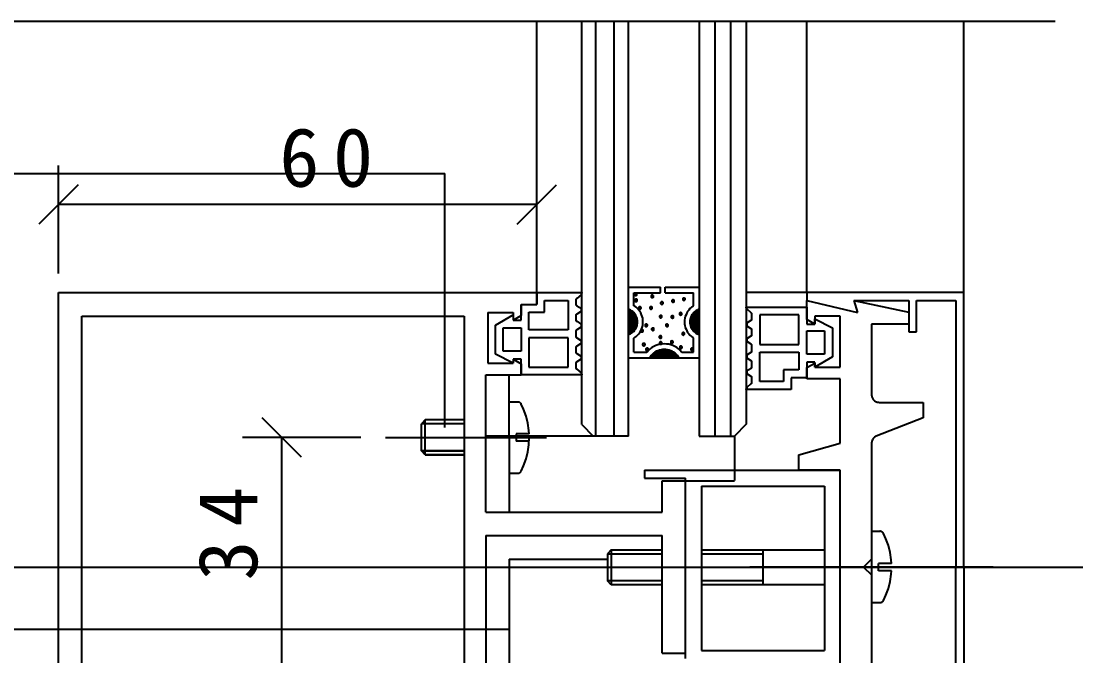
# Model space of a CAD drawing. Header units: metres. Extents: x 0 to 420, y 0 to 297.
# Drawn here: x 221.1 to 275.1, y 103.6 to 135.9 of the extents above; entities that cross this region are included whole.
import ezdxf

# ---------------------------------------------------------------- set-up
doc = ezdxf.new("R2010")
doc.units = ezdxf.units.M

msp = doc.modelspace()

# ---------------------------------------------------------------- linework, layer by layer
for p, q in [((218.23, 135.89), (273.67, 135.89)), ((247.32, 122.09), (247.32, 135.89)), ((249.61, 115.37), (249.61, 135.89)), ((250.32, 114.79), (250.32, 135.89)), ((251.25, 114.79), (251.25, 135.89)), ((251.98, 114.79), (251.98, 135.89)), ((255.57, 135.89), (255.57, 114.79)), ((256.37, 135.89), (256.37, 114.79)), ((257.17, 135.89), (257.17, 114.79)), ((257.96, 135.89), (257.96, 115.39)), ((261.05, 122.09), (261.05, 135.89)), ((269.03, 122.09), (269.03, 135.89)), ((223, 123.06), (223, 128.56)), ((247.32, 123.06), (247.32, 128.56)), ((142.14, 128.15), (242.64, 128.15)), ((242.64, 115.22), (242.64, 128.15)), ((224, 127.56), (222, 125.56)), ((246.32, 125.56), (248.32, 127.56)), ((247.32, 126.56), (223, 126.56)), ((223, 122.09), (247.32, 122.09)), ((223, 94.18), (223, 122.09)), ((247.32, 121.49), (247.32, 122.09)), ((247.32, 122.09), (249.61, 122.09)), ((247.32, 122.09), (247.32, 121.49)), ((249.57, 121.98), (249.36, 121.79)), ((249.61, 122.09), (249.61, 122.05)), ((251.98, 122.36), (253.61, 122.36)), ((252.26, 122.08), (253.61, 122.08)), ((252.26, 121.41), (252.26, 122.08)), ((253.61, 122.08), (253.61, 122.36)), ((253.85, 122.36), (255.57, 122.36)), ((253.85, 122.08), (253.85, 122.36)), ((253.85, 122.08), (255.29, 122.08)), ((255.29, 121.41), (255.29, 122.08)), ((261.05, 122.09), (257.96, 122.09)), ((269.03, 122.09), (261.05, 122.09)), ((261.05, 122.09), (261.05, 121.69)), ((269.03, 108.13), (269.03, 122.09)), ((246.52, 120.69), (246.52, 121.49)), ((246.52, 121.49), (247.32, 121.49)), ((246.52, 121.49), (246.52, 120.92)), ((246.52, 121.49), (247.32, 121.49)), ((247.72, 121.69), (248.91, 121.69)), ((247.72, 121.09), (247.72, 121.69)), ((248.91, 121.69), (248.91, 120.19)), ((249.31, 121.72), (249.31, 121.49)), ((261.05, 121.69), (263.63, 121.08)), ((261.05, 121.29), (261.05, 121.69)), ((263.44, 121.69), (266.24, 121.09)), ((263.44, 121.69), (266.24, 121.69)), ((263.44, 121.69), (266.24, 121.69)), ((263.44, 121.69), (263.63, 121.08)), ((266.24, 121.69), (266.24, 120.09)), ((266.63, 121.69), (268.63, 121.69)), ((266.63, 120.09), (266.63, 121.69)), ((268.63, 121.69), (268.63, 108.13)), ((244.83, 121.08), (244.83, 118.5)), ((244.83, 121.08), (246.12, 121.08)), ((245.22, 120.43), (246.12, 120.95)), ((246.12, 121.08), (246.12, 120.69)), ((246.12, 120.95), (246.12, 120.69)), ((246.12, 120.69), (246.52, 120.92)), ((246.92, 120.29), (246.92, 121.09)), ((246.92, 121.09), (247.72, 121.09)), ((249.31, 120.92), (249.31, 120.69)), ((249.35, 121.42), (249.6, 121.27)), ((249.6, 121.14), (249.35, 120.99)), ((252, 121.23), (251.98, 121.22)), ((252.05, 121.21), (251.98, 121.15)), ((252.09, 121.19), (251.98, 121.08)), ((251.98, 121.17), (252.43, 120.71)), ((252.14, 121.16), (251.98, 121.01)), ((252.18, 121.14), (251.98, 120.94)), ((252.22, 121.1), (251.98, 120.87)), ((251.98, 121.09), (252.44, 120.63)), ((252.25, 121.07), (251.98, 120.8)), ((252.29, 121.03), (251.98, 120.73)), ((251.98, 121.02), (252.44, 120.56)), ((252.32, 120.99), (251.98, 120.66)), ((252.34, 120.95), (251.98, 120.59)), ((251.98, 120.95), (252.44, 120.5)), ((252.37, 120.9), (251.98, 120.52)), ((252.11, 121.18), (252.35, 120.94)), ((255.57, 121.08), (255.11, 120.62)), ((255.57, 121), (255.11, 120.55)), ((255.57, 121.15), (255.12, 120.69)), ((255.57, 120.93), (255.12, 120.48)), ((255.57, 121.22), (255.14, 120.78)), ((255.49, 121.2), (255.18, 120.9)), ((255.19, 120.92), (255.57, 120.54)), ((255.22, 120.96), (255.57, 120.61)), ((255.25, 121), (255.57, 120.68)), ((255.28, 121.04), (255.57, 120.75)), ((255.31, 121.08), (255.57, 120.82)), ((255.35, 121.11), (255.57, 120.89)), ((255.39, 121.14), (255.57, 120.96)), ((255.43, 121.17), (255.57, 121.03)), ((255.48, 121.2), (255.57, 121.1)), ((255.52, 121.22), (255.57, 121.17)), ((257.96, 121.31), (257.96, 121.35)), ((257.96, 121.35), (261.05, 121.35)), ((258.22, 121.05), (258.01, 121.24)), ((258.26, 120.75), (258.26, 120.98)), ((258.66, 120.95), (258.66, 119.45)), ((260.65, 120.95), (258.66, 120.95)), ((260.65, 119.45), (260.65, 120.95)), ((261.05, 121.35), (261.05, 120.49)), ((261.05, 120.72), (261.05, 121.29)), ((266.24, 121.09), (266.24, 120.49)), ((224.2, 95.37), (224.2, 120.89)), ((224.2, 120.89), (243.63, 120.89)), ((243.63, 120.89), (243.63, 95.37)), ((245.22, 118.96), (245.22, 120.43)), ((246.12, 120.69), (246.52, 120.69)), ((249.35, 120.63), (249.6, 120.47)), ((251.98, 120.88), (252.43, 120.44)), ((252.39, 120.86), (251.98, 120.45)), ((252.41, 120.81), (251.98, 120.38)), ((251.98, 120.81), (252.41, 120.38)), ((252.43, 120.75), (251.98, 120.31)), ((251.98, 120.74), (252.39, 120.33)), ((252.44, 120.69), (251.98, 120.24)), ((251.98, 120.67), (252.37, 120.28)), ((252.44, 120.63), (251.98, 120.17)), ((251.98, 120.6), (252.34, 120.24)), ((252.44, 120.56), (251.98, 120.09)), ((251.98, 120.53), (252.32, 120.2)), ((252.43, 120.48), (251.98, 120.02)), ((251.98, 120.46), (252.29, 120.16)), ((251.98, 120.39), (252.25, 120.12)), ((255.11, 120.64), (255.57, 120.18)), ((255.11, 120.57), (255.57, 120.11)), ((255.12, 120.71), (255.57, 120.26)), ((255.12, 120.5), (255.57, 120.04)), ((255.57, 120.86), (255.13, 120.43)), ((255.13, 120.76), (255.57, 120.33)), ((255.14, 120.41), (255.57, 119.97)), ((255.15, 120.82), (255.57, 120.4)), ((255.57, 120.79), (255.15, 120.37)), ((255.17, 120.87), (255.57, 120.47)), ((255.57, 120.72), (255.17, 120.32)), ((255.57, 120.65), (255.19, 120.27)), ((255.57, 120.58), (255.22, 120.23)), ((255.57, 120.51), (255.25, 120.19)), ((255.57, 120.44), (255.28, 120.15)), ((255.57, 120.37), (255.31, 120.11)), ((257.98, 120.53), (258.22, 120.68)), ((258.22, 120.25), (257.98, 120.4)), ((261.45, 120.49), (261.05, 120.72)), ((261.05, 120.49), (261.45, 120.49)), ((261.05, 120.49), (261.05, 120.49)), ((262.75, 120.88), (261.45, 120.88)), ((261.45, 120.88), (261.45, 120.49)), ((261.45, 120.49), (261.45, 120.75)), ((261.45, 120.75), (262.35, 120.29)), ((262.75, 118.3), (262.75, 120.88)), ((264.34, 120.49), (264.34, 116.9)), ((266.24, 120.49), (264.34, 120.49)), ((245.62, 119.1), (245.62, 120.29)), ((245.62, 120.29), (246.52, 120.29)), ((246.52, 120.29), (246.52, 119.1)), ((246.92, 120.19), (246.92, 120.29)), ((248.91, 120.19), (246.92, 120.19)), ((249.31, 120.13), (249.31, 119.86)), ((249.6, 120.35), (249.35, 120.2)), ((251.98, 120.32), (252.22, 120.09)), ((251.98, 120.25), (252.18, 120.05)), ((251.98, 120.18), (252.14, 120.02)), ((251.98, 120.11), (252.09, 120)), ((251.98, 120.04), (252.05, 119.97)), ((251.98, 119.97), (252, 119.95)), ((252.35, 120.25), (252.11, 120.01)), ((255.18, 120.29), (255.49, 119.99)), ((255.57, 120.3), (255.35, 120.08)), ((255.57, 120.23), (255.39, 120.05)), ((255.57, 120.16), (255.43, 120.02)), ((255.57, 120.09), (255.47, 119.99)), ((255.57, 120.02), (255.52, 119.97)), ((257.98, 119.74), (258.22, 119.89)), ((258.26, 119.96), (258.26, 120.18)), ((261.05, 118.95), (261.05, 120.15)), ((261.05, 120.15), (261.95, 120.15)), ((261.95, 120.15), (261.95, 118.95)), ((262.35, 120.29), (262.35, 118.82)), ((266.24, 120.09), (266.63, 120.09)), ((248.91, 119.79), (246.92, 119.79)), ((246.92, 119.79), (246.92, 118.3)), ((248.91, 118.3), (248.91, 119.79)), ((249.31, 119.29), (249.31, 119.06)), ((249.35, 119.79), (249.6, 119.64)), ((249.6, 119.51), (249.35, 119.36)), ((252.26, 119.05), (252.26, 119.77)), ((255.29, 119.05), (255.29, 119.77)), ((258.22, 119.46), (257.98, 119.61)), ((258.26, 119.12), (258.26, 119.39)), ((258.66, 119.45), (260.65, 119.45)), ((246.12, 118.5), (245.22, 118.96)), ((246.52, 119.1), (245.62, 119.1)), ((249.35, 118.99), (249.6, 118.84)), ((251.98, 118.77), (255.57, 118.77)), ((251.98, 118.77), (253.07, 118.77)), ((252.26, 119.05), (252.92, 119.05)), ((254.55, 118.77), (253.07, 118.77)), ((253.36, 119.07), (253.08, 118.79)), ((253.08, 118.8), (253.11, 118.77)), ((253.11, 118.84), (253.18, 118.77)), ((253.5, 119.14), (253.13, 118.77)), ((253.14, 118.88), (253.25, 118.77)), ((253.17, 118.92), (253.32, 118.77)), ((253.6, 119.17), (253.2, 118.77)), ((253.21, 118.96), (253.39, 118.77)), ((253.24, 118.99), (253.46, 118.77)), ((253.69, 119.19), (253.27, 118.77)), ((253.28, 119.02), (253.53, 118.77)), ((253.32, 119.05), (253.6, 118.77)), ((253.76, 119.2), (253.34, 118.77)), ((253.37, 119.08), (253.67, 118.77)), ((253.84, 119.2), (253.41, 118.77)), ((253.41, 119.1), (253.74, 118.77)), ((253.46, 119.13), (253.81, 118.77)), ((253.9, 119.19), (253.48, 118.77)), ((253.51, 119.15), (253.88, 118.77)), ((253.96, 119.18), (253.55, 118.77)), ((253.56, 119.16), (253.95, 118.77)), ((253.62, 119.18), (254.02, 118.77)), ((254.02, 119.17), (253.62, 118.77)), ((253.68, 119.19), (254.09, 118.77)), ((254.07, 119.16), (253.69, 118.77)), ((253.74, 119.2), (254.16, 118.77)), ((254.13, 119.14), (253.76, 118.77)), ((253.81, 119.2), (254.23, 118.77)), ((254.18, 119.12), (253.83, 118.77)), ((253.88, 119.2), (254.3, 118.77)), ((254.22, 119.09), (253.9, 118.77)), ((253.96, 119.18), (254.37, 118.77)), ((254.27, 119.07), (253.97, 118.77)), ((254.31, 119.04), (254.05, 118.77)), ((254.06, 119.16), (254.44, 118.77)), ((254.35, 119.01), (254.12, 118.77)), ((254.17, 119.12), (254.52, 118.77)), ((254.39, 118.97), (254.19, 118.77)), ((254.42, 118.94), (254.26, 118.77)), ((254.45, 118.9), (254.33, 118.77)), ((254.49, 118.86), (254.4, 118.77)), ((254.52, 118.82), (254.47, 118.77)), ((254.54, 118.78), (254.54, 118.77)), ((254.55, 118.77), (255.57, 118.77)), ((254.69, 119.05), (255.29, 119.05)), ((257.98, 118.9), (258.22, 119.05)), ((258.22, 118.62), (257.98, 118.77)), ((258.66, 117.56), (258.66, 119.05)), ((258.66, 119.05), (260.65, 119.05)), ((260.65, 119.05), (260.65, 118.95)), ((260.65, 118.95), (260.65, 118.16)), ((261.95, 118.95), (261.05, 118.95)), ((262.35, 118.82), (261.45, 118.3)), ((244.83, 118.5), (246.12, 118.5)), ((246.52, 118.7), (246.12, 118.7)), ((246.12, 118.7), (246.12, 118.5)), ((246.12, 118.7), (246.52, 118.47)), ((246.12, 118.7), (246.12, 118.5)), ((246.52, 117.9), (246.52, 118.7)), ((246.52, 118.7), (246.52, 118.7)), ((246.52, 118.47), (246.52, 117.9)), ((246.92, 118.3), (248.91, 118.3)), ((249.31, 118.49), (249.31, 118.27)), ((249.6, 118.71), (249.35, 118.56)), ((249.36, 118.2), (249.57, 118.01)), ((257.98, 118.1), (258.22, 118.25)), ((258.26, 118.32), (258.26, 118.55)), ((261.45, 118.55), (261.05, 118.55)), ((261.05, 118.55), (261.05, 117.76)), ((261.05, 118.27), (261.45, 118.5)), ((261.05, 117.7), (261.05, 118.27)), ((261.45, 118.3), (261.45, 118.55)), ((261.45, 118.5), (261.45, 118.3)), ((261.45, 118.3), (262.75, 118.3)), ((244.73, 117.9), (246.52, 117.9)), ((244.73, 110.92), (244.73, 117.9)), ((245.92, 114.79), (245.92, 117.9)), ((249.61, 117.9), (246.52, 117.9)), ((249.61, 117.93), (249.61, 117.9)), ((258.22, 117.82), (257.98, 117.97)), ((258.26, 117.53), (258.26, 117.75)), ((260.65, 118.16), (259.86, 118.16)), ((259.86, 118.16), (259.86, 117.56)), ((261.05, 117.76), (260.26, 117.76)), ((260.26, 117.76), (260.26, 117.16)), ((262.75, 117.7), (261.05, 117.7)), ((262.75, 114.43), (262.75, 117.7)), ((257.96, 117.16), (257.96, 117.19)), ((260.26, 117.16), (257.96, 117.16)), ((258.01, 117.27), (258.22, 117.46)), ((259.86, 117.56), (258.66, 117.56)), ((245.92, 116.53), (246.35, 116.53)), ((264.74, 116.5), (266.97, 116.5)), ((266.97, 116.5), (266.97, 115.71)), ((235.36, 113.71), (233.36, 115.71)), ((241.64, 115.62), (241.46, 115.42)), ((241.64, 115.62), (241.46, 115.42)), ((241.64, 113.85), (241.64, 115.62)), ((241.64, 113.84), (241.64, 115.62)), ((243.63, 115.62), (241.64, 115.62)), ((243.63, 115.62), (241.64, 115.62)), ((266.97, 115.71), (264.58, 114.79)), ((241.46, 114.05), (241.46, 115.42)), ((243.63, 115.42), (241.46, 115.42)), ((243.63, 115.42), (241.46, 115.42)), ((241.46, 114.04), (241.46, 115.41)), ((249.61, 115.37), (250.19, 114.79)), ((257.96, 115.39), (257.37, 114.79)), ((238.37, 114.71), (232.36, 114.71)), ((234.36, 101.35), (234.36, 114.71)), ((239.63, 114.71), (247.82, 114.71)), ((251.98, 114.79), (244.73, 114.79)), ((245.92, 114.79), (245.92, 110.92)), ((246.93, 114.91), (246.27, 114.91)), ((246.27, 114.91), (246.27, 114.53)), ((246.93, 114.53), (246.27, 114.53)), ((251.98, 114.79), (250.19, 114.79)), ((255.57, 114.79), (257.37, 114.79)), ((257.37, 114.79), (257.37, 112.53)), ((260.65, 113.84), (262.75, 114.43)), ((264.34, 114.42), (264.34, 108.53)), ((241.46, 114.05), (243.63, 114.05)), ((241.64, 113.85), (241.46, 114.05)), ((241.46, 114.04), (243.63, 114.04)), ((241.64, 113.84), (241.46, 114.04)), ((241.64, 113.85), (243.63, 113.85)), ((241.64, 113.84), (243.63, 113.84)), ((260.65, 113.05), (260.65, 113.84)), ((245.92, 112.9), (246.35, 112.9)), ((252.79, 113.05), (262.75, 113.05)), ((252.79, 113.05), (252.79, 112.65)), ((262.75, 113.05), (260.65, 113.05)), ((262.75, 108.13), (262.75, 113.05)), ((252.79, 112.65), (254.89, 112.65)), ((253.7, 112.52), (254.89, 112.52)), ((253.7, 112.52), (254.89, 112.52)), ((253.7, 110.92), (253.7, 112.52)), ((254.89, 103.48), (254.89, 112.65)), ((254.89, 112.52), (257.37, 112.52)), ((254.89, 109.73), (254.89, 112.52)), ((255.69, 112.25), (255.69, 103.88)), ((255.69, 112.25), (261.95, 112.25)), ((261.95, 112.25), (261.95, 103.88)), ((253.7, 110.92), (253.7, 111.62)), ((244.73, 110.92), (253.7, 110.92)), ((252.9, 110.92), (253.7, 110.92)), ((252.9, 110.92), (253.7, 110.92)), ((252.9, 110.92), (253.7, 110.92)), ((244.73, 109.73), (253.7, 109.73)), ((244.73, 109.73), (244.73, 98.36)), ((253.7, 103.75), (253.7, 109.73)), ((264.34, 109.95), (264.77, 109.95)), ((245.92, 108.53), (250.92, 108.53)), ((245.92, 108.53), (245.92, 98.36)), ((251.1, 109), (250.92, 108.8)), ((250.92, 108.8), (250.92, 107.43)), ((250.92, 108.8), (253.7, 108.8)), ((251.1, 109), (251.1, 107.23)), ((251.1, 109), (253.7, 109)), ((255.69, 109), (261.95, 109)), ((255.69, 108.8), (258.82, 108.8)), ((258.82, 109), (258.82, 107.23)), ((264.34, 108.53), (263.94, 108.13)), ((264.34, 108.53), (264.34, 101.85)), ((218.33, 108.13), (275.08, 108.13)), ((270.53, 108.13), (258.15, 108.13)), ((262.75, 103.08), (262.75, 108.13)), ((263.94, 108.13), (264.34, 107.73)), ((264.69, 107.94), (264.7, 108.31)), ((265.35, 107.94), (264.69, 107.94)), ((265.35, 108.31), (264.7, 108.31)), ((268.63, 94.58), (268.63, 108.13)), ((269.03, 108.13), (269.03, 94.18)), ((253.7, 107.43), (250.92, 107.43)), ((251.1, 107.23), (250.92, 107.43)), ((258.82, 107.43), (255.69, 107.43)), ((253.7, 107.23), (251.1, 107.23)), ((261.95, 107.23), (255.69, 107.23)), ((264.34, 106.32), (264.77, 106.32)), ((144.94, 104.97), (245.92, 104.97)), ((253.7, 103.75), (254.89, 103.75)), ((255.69, 103.88), (261.95, 103.88))]:
    msp.add_line(p, q)
for points in [[(249.61, 122.05), (249.61, 122.05), (249.6, 122.05), (249.59, 122.04), (249.59, 122.04), (249.58, 122.03), (249.58, 122.02), (249.58, 122.02), (249.57, 122.01), (249.57, 122), (249.57, 121.99), (249.57, 121.99), (249.57, 121.98), (249.57, 121.98)], [(252.41, 122), (252.41, 122), (252.41, 122.01), (252.41, 122.02), (252.41, 122.02), (252.41, 122.03), (252.4, 122.03), (252.4, 122.04), (252.39, 122.04), (252.39, 122.05), (252.39, 122.05), (252.38, 122.05), (252.37, 122.06), (252.37, 122.06), (252.36, 122.06), (252.36, 122.06), (252.35, 122.06), (252.35, 122.06), (252.34, 122.06), (252.33, 122.06), (252.33, 122.06), (252.32, 122.05), (252.32, 122.05), (252.31, 122.05), (252.31, 122.04), (252.3, 122.04), (252.3, 122.03), (252.3, 122.03), (252.29, 122.02), (252.29, 122.02), (252.29, 122.01), (252.29, 122), (252.29, 122), (252.29, 121.99), (252.29, 121.99), (252.29, 121.98), (252.29, 121.98), (252.3, 121.97), (252.3, 121.96), (252.3, 121.96), (252.31, 121.96), (252.31, 121.95), (252.32, 121.95), (252.32, 121.94), (252.33, 121.94), (252.33, 121.94), (252.34, 121.94), (252.35, 121.94), (252.35, 121.94), (252.36, 121.94), (252.36, 121.94), (252.37, 121.94), (252.37, 121.94), (252.38, 121.94), (252.39, 121.95), (252.39, 121.95), (252.39, 121.96), (252.4, 121.96), (252.4, 121.96), (252.41, 121.97), (252.41, 121.98), (252.41, 121.98), (252.41, 121.99), (252.41, 121.99), (252.41, 122)], [(249.36, 121.79), (249.35, 121.79), (249.35, 121.78), (249.34, 121.78), (249.33, 121.77), (249.33, 121.77), (249.32, 121.76), (249.32, 121.75), (249.32, 121.75), (249.31, 121.74), (249.31, 121.73), (249.31, 121.72), (249.31, 121.72), (249.31, 121.72)], [(249.31, 121.49), (249.31, 121.48), (249.31, 121.48), (249.31, 121.47), (249.32, 121.46), (249.32, 121.45), (249.32, 121.45), (249.33, 121.44), (249.33, 121.44), (249.34, 121.43), (249.35, 121.43), (249.35, 121.42)], [(252.43, 121.69), (252.43, 121.7), (252.43, 121.7), (252.43, 121.71), (252.42, 121.72), (252.42, 121.72), (252.42, 121.73), (252.41, 121.73), (252.41, 121.74), (252.41, 121.74), (252.4, 121.74), (252.4, 121.75), (252.39, 121.75), (252.38, 121.75), (252.38, 121.75), (252.37, 121.75), (252.37, 121.75), (252.36, 121.75), (252.35, 121.75), (252.35, 121.75), (252.34, 121.75), (252.34, 121.75), (252.33, 121.74), (252.33, 121.74), (252.32, 121.74), (252.32, 121.73), (252.32, 121.73), (252.31, 121.72), (252.31, 121.72), (252.31, 121.71), (252.31, 121.7), (252.31, 121.7), (252.31, 121.69), (252.31, 121.69), (252.31, 121.68), (252.31, 121.67), (252.31, 121.67), (252.31, 121.66), (252.32, 121.66), (252.32, 121.65), (252.32, 121.65), (252.33, 121.65), (252.33, 121.64), (252.34, 121.64), (252.34, 121.64), (252.35, 121.63), (252.35, 121.63), (252.36, 121.63), (252.37, 121.63), (252.37, 121.63), (252.38, 121.63), (252.38, 121.63), (252.39, 121.64), (252.4, 121.64), (252.4, 121.64), (252.41, 121.65), (252.41, 121.65), (252.41, 121.65), (252.42, 121.66), (252.42, 121.66), (252.42, 121.67), (252.43, 121.67), (252.43, 121.68), (252.43, 121.69), (252.43, 121.69)], [(253.25, 121.89), (253.25, 121.9), (253.25, 121.9), (253.25, 121.91), (253.25, 121.92), (253.25, 121.92), (253.24, 121.93), (253.24, 121.93), (253.24, 121.93), (253.23, 121.94), (253.23, 121.94), (253.22, 121.95), (253.22, 121.95), (253.21, 121.95), (253.21, 121.95), (253.2, 121.95), (253.19, 121.95), (253.19, 121.95), (253.18, 121.95), (253.18, 121.95), (253.17, 121.95), (253.16, 121.95), (253.16, 121.94), (253.15, 121.94), (253.15, 121.93), (253.15, 121.93), (253.14, 121.93), (253.14, 121.92), (253.14, 121.92), (253.13, 121.91), (253.13, 121.9), (253.13, 121.9), (253.13, 121.89), (253.13, 121.89), (253.13, 121.88), (253.13, 121.87), (253.14, 121.87), (253.14, 121.86), (253.14, 121.86), (253.15, 121.85), (253.15, 121.85), (253.15, 121.84), (253.16, 121.84), (253.16, 121.84), (253.17, 121.84), (253.18, 121.83), (253.18, 121.83), (253.19, 121.83), (253.19, 121.83), (253.2, 121.83), (253.21, 121.83), (253.21, 121.83), (253.22, 121.84), (253.22, 121.84), (253.23, 121.84), (253.23, 121.84), (253.24, 121.85), (253.24, 121.85), (253.24, 121.86), (253.25, 121.86), (253.25, 121.87), (253.25, 121.87), (253.25, 121.88), (253.25, 121.89), (253.25, 121.89)], [(253.74, 121.56), (253.74, 121.56), (253.74, 121.57), (253.74, 121.57), (253.74, 121.58), (253.74, 121.58), (253.73, 121.59), (253.73, 121.59), (253.73, 121.6), (253.72, 121.6), (253.72, 121.61), (253.71, 121.61), (253.71, 121.61), (253.7, 121.61), (253.69, 121.62), (253.69, 121.62), (253.68, 121.62), (253.68, 121.62), (253.67, 121.62), (253.67, 121.61), (253.66, 121.61), (253.65, 121.61), (253.65, 121.61), (253.64, 121.6), (253.64, 121.6), (253.64, 121.59), (253.63, 121.59), (253.63, 121.58), (253.63, 121.58), (253.62, 121.57), (253.62, 121.57), (253.62, 121.56), (253.62, 121.56), (253.62, 121.55), (253.62, 121.54), (253.62, 121.54), (253.63, 121.53), (253.63, 121.53), (253.63, 121.52), (253.64, 121.52), (253.64, 121.51), (253.64, 121.51), (253.65, 121.5), (253.65, 121.5), (253.66, 121.5), (253.67, 121.5), (253.67, 121.5), (253.68, 121.49), (253.68, 121.49), (253.69, 121.49), (253.69, 121.5), (253.7, 121.5), (253.71, 121.5), (253.71, 121.5), (253.72, 121.5), (253.72, 121.51), (253.73, 121.51), (253.73, 121.52), (253.73, 121.52), (253.74, 121.53), (253.74, 121.53), (253.74, 121.54), (253.74, 121.54), (253.74, 121.55), (253.74, 121.56)], [(254.31, 121.66), (254.31, 121.67), (254.31, 121.67), (254.31, 121.68), (254.31, 121.69), (254.3, 121.69), (254.3, 121.7), (254.3, 121.7), (254.29, 121.71), (254.29, 121.71), (254.28, 121.71), (254.28, 121.72), (254.27, 121.72), (254.27, 121.72), (254.26, 121.72), (254.26, 121.72), (254.25, 121.72), (254.24, 121.72), (254.24, 121.72), (254.23, 121.72), (254.23, 121.72), (254.22, 121.72), (254.22, 121.71), (254.21, 121.71), (254.21, 121.71), (254.2, 121.7), (254.2, 121.7), (254.2, 121.69), (254.19, 121.69), (254.19, 121.68), (254.19, 121.67), (254.19, 121.67), (254.19, 121.66), (254.19, 121.66), (254.19, 121.65), (254.19, 121.64), (254.19, 121.64), (254.2, 121.63), (254.2, 121.63), (254.2, 121.62), (254.21, 121.62), (254.21, 121.61), (254.22, 121.61), (254.22, 121.61), (254.23, 121.61), (254.23, 121.6), (254.24, 121.6), (254.24, 121.6), (254.25, 121.6), (254.26, 121.6), (254.26, 121.6), (254.27, 121.6), (254.27, 121.61), (254.28, 121.61), (254.28, 121.61), (254.29, 121.61), (254.29, 121.62), (254.3, 121.62), (254.3, 121.63), (254.3, 121.63), (254.31, 121.64), (254.31, 121.64), (254.31, 121.65), (254.31, 121.66), (254.31, 121.66)], [(254.86, 121.75), (254.86, 121.76), (254.86, 121.77), (254.86, 121.77), (254.86, 121.78), (254.85, 121.78), (254.85, 121.79), (254.85, 121.79), (254.84, 121.8), (254.84, 121.8), (254.83, 121.8), (254.83, 121.81), (254.82, 121.81), (254.82, 121.81), (254.81, 121.81), (254.81, 121.81), (254.8, 121.82), (254.79, 121.81), (254.79, 121.81), (254.78, 121.81), (254.78, 121.81), (254.77, 121.81), (254.77, 121.8), (254.76, 121.8), (254.76, 121.8), (254.75, 121.79), (254.75, 121.79), (254.75, 121.78), (254.74, 121.78), (254.74, 121.77), (254.74, 121.77), (254.74, 121.76), (254.74, 121.75), (254.74, 121.75), (254.74, 121.74), (254.74, 121.74), (254.74, 121.73), (254.75, 121.73), (254.75, 121.72), (254.75, 121.72), (254.76, 121.71), (254.76, 121.71), (254.77, 121.7), (254.77, 121.7), (254.78, 121.7), (254.78, 121.7), (254.79, 121.69), (254.79, 121.69), (254.8, 121.69), (254.81, 121.69), (254.81, 121.69), (254.82, 121.7), (254.82, 121.7), (254.83, 121.7), (254.83, 121.7), (254.84, 121.71), (254.84, 121.71), (254.85, 121.72), (254.85, 121.72), (254.85, 121.73), (254.86, 121.73), (254.86, 121.74), (254.86, 121.74), (254.86, 121.75), (254.86, 121.75)], [(249.35, 120.99), (249.35, 120.99), (249.34, 120.99), (249.33, 120.98), (249.33, 120.98), (249.32, 120.97), (249.32, 120.96), (249.32, 120.95), (249.31, 120.95), (249.31, 120.94), (249.31, 120.93), (249.31, 120.92)], [(249.6, 121.27), (249.6, 121.27), (249.59, 121.26), (249.58, 121.26), (249.58, 121.25), (249.58, 121.25), (249.57, 121.24), (249.57, 121.23), (249.57, 121.22), (249.57, 121.22), (249.57, 121.21), (249.57, 121.2), (249.57, 121.19), (249.57, 121.19), (249.57, 121.18), (249.58, 121.17), (249.58, 121.16), (249.58, 121.16), (249.59, 121.15), (249.6, 121.15), (249.6, 121.14)], [(251.98, 119.95), (252.02, 119.97), (252.09, 119.99), (252.14, 120.03), (252.2, 120.07), (252.25, 120.11), (252.29, 120.16), (252.33, 120.22), (252.36, 120.27), (252.39, 120.33), (252.42, 120.4), (252.43, 120.46), (252.44, 120.53), (252.44, 120.59), (252.44, 120.66), (252.43, 120.73), (252.42, 120.79), (252.39, 120.85), (252.36, 120.92), (252.33, 120.97), (252.29, 121.03), (252.25, 121.08), (252.2, 121.12), (252.14, 121.16), (252.09, 121.19), (252.02, 121.22), (251.98, 121.24)], [(252.26, 119.77), (252.3, 119.8), (252.37, 119.85), (252.44, 119.92), (252.51, 119.99), (252.56, 120.06), (252.61, 120.14), (252.65, 120.23), (252.68, 120.32), (252.71, 120.41), (252.72, 120.5), (252.72, 120.59), (252.72, 120.69), (252.71, 120.78), (252.68, 120.87), (252.65, 120.96), (252.61, 121.05), (252.56, 121.13), (252.51, 121.2), (252.44, 121.27), (252.37, 121.34), (252.3, 121.39), (252.26, 121.41)], [(252.63, 121.31), (252.63, 121.32), (252.63, 121.32), (252.62, 121.33), (252.62, 121.33), (252.62, 121.34), (252.62, 121.34), (252.61, 121.35), (252.61, 121.35), (252.6, 121.36), (252.6, 121.36), (252.59, 121.36), (252.59, 121.37), (252.58, 121.37), (252.58, 121.37), (252.57, 121.37), (252.57, 121.37), (252.56, 121.37), (252.55, 121.37), (252.55, 121.37), (252.54, 121.37), (252.54, 121.36), (252.53, 121.36), (252.53, 121.36), (252.52, 121.35), (252.52, 121.35), (252.51, 121.34), (252.51, 121.34), (252.51, 121.33), (252.51, 121.33), (252.51, 121.32), (252.5, 121.32), (252.5, 121.31), (252.5, 121.3), (252.51, 121.3), (252.51, 121.29), (252.51, 121.29), (252.51, 121.28), (252.51, 121.28), (252.52, 121.27), (252.52, 121.27), (252.53, 121.26), (252.53, 121.26), (252.54, 121.26), (252.54, 121.25), (252.55, 121.25), (252.55, 121.25), (252.56, 121.25), (252.57, 121.25), (252.57, 121.25), (252.58, 121.25), (252.58, 121.25), (252.59, 121.25), (252.59, 121.26), (252.6, 121.26), (252.6, 121.26), (252.61, 121.27), (252.61, 121.27), (252.62, 121.28), (252.62, 121.28), (252.62, 121.29), (252.62, 121.29), (252.63, 121.3), (252.63, 121.3), (252.63, 121.31)], [(253.19, 121.31), (253.19, 121.32), (253.19, 121.32), (253.19, 121.33), (253.19, 121.33), (253.19, 121.34), (253.18, 121.34), (253.18, 121.35), (253.18, 121.35), (253.17, 121.36), (253.17, 121.36), (253.16, 121.36), (253.16, 121.37), (253.15, 121.37), (253.14, 121.37), (253.14, 121.37), (253.13, 121.37), (253.13, 121.37), (253.12, 121.37), (253.11, 121.37), (253.11, 121.37), (253.1, 121.36), (253.1, 121.36), (253.09, 121.36), (253.09, 121.35), (253.08, 121.35), (253.08, 121.34), (253.08, 121.34), (253.08, 121.33), (253.07, 121.33), (253.07, 121.32), (253.07, 121.32), (253.07, 121.31), (253.07, 121.3), (253.07, 121.3), (253.07, 121.29), (253.08, 121.29), (253.08, 121.28), (253.08, 121.28), (253.08, 121.27), (253.09, 121.27), (253.09, 121.26), (253.1, 121.26), (253.1, 121.26), (253.11, 121.25), (253.11, 121.25), (253.12, 121.25), (253.13, 121.25), (253.13, 121.25), (253.14, 121.25), (253.14, 121.25), (253.15, 121.25), (253.16, 121.25), (253.16, 121.26), (253.17, 121.26), (253.17, 121.26), (253.18, 121.27), (253.18, 121.27), (253.18, 121.28), (253.19, 121.28), (253.19, 121.29), (253.19, 121.29), (253.19, 121.3), (253.19, 121.3), (253.19, 121.31)], [(253.68, 120.87), (253.68, 120.87), (253.68, 120.88), (253.68, 120.88), (253.68, 120.89), (253.68, 120.9), (253.67, 120.9), (253.67, 120.91), (253.67, 120.91), (253.66, 120.91), (253.66, 120.92), (253.65, 120.92), (253.65, 120.92), (253.64, 120.93), (253.63, 120.93), (253.63, 120.93), (253.62, 120.93), (253.62, 120.93), (253.61, 120.93), (253.6, 120.93), (253.6, 120.92), (253.59, 120.92), (253.59, 120.92), (253.58, 120.91), (253.58, 120.91), (253.57, 120.91), (253.57, 120.9), (253.57, 120.9), (253.57, 120.89), (253.56, 120.88), (253.56, 120.88), (253.56, 120.87), (253.56, 120.87), (253.56, 120.86), (253.56, 120.85), (253.56, 120.85), (253.57, 120.84), (253.57, 120.84), (253.57, 120.83), (253.57, 120.83), (253.58, 120.82), (253.58, 120.82), (253.59, 120.82), (253.59, 120.81), (253.6, 120.81), (253.6, 120.81), (253.61, 120.81), (253.62, 120.81), (253.62, 120.81), (253.63, 120.81), (253.63, 120.81), (253.64, 120.81), (253.65, 120.81), (253.65, 120.81), (253.66, 120.82), (253.66, 120.82), (253.67, 120.82), (253.67, 120.83), (253.67, 120.83), (253.68, 120.84), (253.68, 120.84), (253.68, 120.85), (253.68, 120.85), (253.68, 120.86), (253.68, 120.87)], [(254.28, 120.85), (254.28, 120.86), (254.28, 120.86), (254.28, 120.87), (254.28, 120.87), (254.27, 120.88), (254.27, 120.89), (254.27, 120.89), (254.26, 120.89), (254.26, 120.9), (254.25, 120.9), (254.25, 120.91), (254.24, 120.91), (254.24, 120.91), (254.23, 120.91), (254.22, 120.91), (254.22, 120.91), (254.21, 120.91), (254.21, 120.91), (254.2, 120.91), (254.2, 120.91), (254.19, 120.91), (254.18, 120.9), (254.18, 120.9), (254.18, 120.89), (254.17, 120.89), (254.17, 120.89), (254.16, 120.88), (254.16, 120.87), (254.16, 120.87), (254.16, 120.86), (254.16, 120.86), (254.16, 120.85), (254.16, 120.85), (254.16, 120.84), (254.16, 120.83), (254.16, 120.83), (254.16, 120.82), (254.17, 120.82), (254.17, 120.81), (254.18, 120.81), (254.18, 120.8), (254.18, 120.8), (254.19, 120.8), (254.2, 120.79), (254.2, 120.79), (254.21, 120.79), (254.21, 120.79), (254.22, 120.79), (254.22, 120.79), (254.23, 120.79), (254.24, 120.79), (254.24, 120.79), (254.25, 120.8), (254.25, 120.8), (254.26, 120.8), (254.26, 120.81), (254.27, 120.81), (254.27, 120.82), (254.27, 120.82), (254.28, 120.83), (254.28, 120.83), (254.28, 120.84), (254.28, 120.85), (254.28, 120.85)], [(254.69, 121), (254.69, 121.01), (254.69, 121.02), (254.69, 121.02), (254.69, 121.03), (254.69, 121.03), (254.68, 121.04), (254.68, 121.04), (254.68, 121.05), (254.67, 121.05), (254.67, 121.06), (254.66, 121.06), (254.66, 121.06), (254.65, 121.06), (254.64, 121.06), (254.64, 121.07), (254.63, 121.07), (254.63, 121.07), (254.62, 121.06), (254.61, 121.06), (254.61, 121.06), (254.6, 121.06), (254.6, 121.06), (254.59, 121.05), (254.59, 121.05), (254.58, 121.04), (254.58, 121.04), (254.58, 121.03), (254.58, 121.03), (254.57, 121.02), (254.57, 121.02), (254.57, 121.01), (254.57, 121), (254.57, 121), (254.57, 120.99), (254.57, 120.99), (254.58, 120.98), (254.58, 120.98), (254.58, 120.97), (254.58, 120.97), (254.59, 120.96), (254.59, 120.96), (254.6, 120.95), (254.6, 120.95), (254.61, 120.95), (254.61, 120.95), (254.62, 120.94), (254.63, 120.94), (254.63, 120.94), (254.64, 120.94), (254.64, 120.94), (254.65, 120.95), (254.66, 120.95), (254.66, 120.95), (254.67, 120.95), (254.67, 120.96), (254.68, 120.96), (254.68, 120.97), (254.68, 120.97), (254.69, 120.98), (254.69, 120.98), (254.69, 120.99), (254.69, 120.99), (254.69, 121), (254.69, 121)], [(255.29, 121.41), (255.26, 121.39), (255.18, 121.34), (255.11, 121.27), (255.05, 121.2), (254.99, 121.13), (254.95, 121.05), (254.91, 120.96), (254.87, 120.87), (254.85, 120.78), (254.84, 120.69), (254.83, 120.59), (254.84, 120.5), (254.85, 120.41), (254.87, 120.32), (254.91, 120.23), (254.95, 120.14), (254.99, 120.06), (255.05, 119.99), (255.11, 119.92), (255.18, 119.85), (255.26, 119.8), (255.29, 119.77)], [(255.57, 121.24), (255.53, 121.22), (255.47, 121.19), (255.41, 121.16), (255.36, 121.12), (255.31, 121.08), (255.27, 121.03), (255.23, 120.97), (255.19, 120.92), (255.16, 120.85), (255.14, 120.79), (255.12, 120.73), (255.11, 120.66), (255.11, 120.59), (255.11, 120.53), (255.12, 120.46), (255.14, 120.4), (255.16, 120.33), (255.19, 120.27), (255.23, 120.22), (255.27, 120.16), (255.31, 120.11), (255.36, 120.07), (255.41, 120.03), (255.47, 119.99), (255.53, 119.97), (255.57, 119.95)], [(258.01, 121.24), (258.01, 121.25), (258.01, 121.25), (258, 121.26), (258, 121.27), (258, 121.28), (257.99, 121.28), (257.99, 121.29), (257.98, 121.3), (257.98, 121.3), (257.97, 121.31), (257.97, 121.31), (257.96, 121.31)], [(258.26, 120.98), (258.26, 120.98), (258.26, 120.99), (258.26, 121), (258.26, 121.01), (258.25, 121.01), (258.25, 121.02), (258.24, 121.03), (258.24, 121.03), (258.23, 121.04), (258.23, 121.04), (258.22, 121.05), (258.22, 121.05)], [(249.31, 120.69), (249.31, 120.69), (249.31, 120.68), (249.31, 120.67), (249.32, 120.66), (249.32, 120.66), (249.32, 120.65), (249.33, 120.64), (249.33, 120.64), (249.34, 120.63), (249.35, 120.63), (249.35, 120.63)], [(249.6, 120.47), (249.6, 120.47), (249.59, 120.47), (249.58, 120.46), (249.58, 120.46), (249.58, 120.45), (249.57, 120.44), (249.57, 120.43), (249.57, 120.43), (249.57, 120.42), (249.57, 120.41), (249.57, 120.4), (249.57, 120.4), (249.57, 120.39), (249.57, 120.38), (249.58, 120.37), (249.58, 120.37), (249.58, 120.36), (249.59, 120.35), (249.6, 120.35), (249.6, 120.35)], [(252.95, 120.42), (252.95, 120.43), (252.95, 120.43), (252.95, 120.44), (252.94, 120.45), (252.94, 120.45), (252.94, 120.46), (252.93, 120.46), (252.93, 120.47), (252.93, 120.47), (252.92, 120.47), (252.92, 120.48), (252.91, 120.48), (252.9, 120.48), (252.9, 120.48), (252.89, 120.48), (252.89, 120.48), (252.88, 120.48), (252.88, 120.48), (252.87, 120.48), (252.86, 120.48), (252.86, 120.48), (252.85, 120.47), (252.85, 120.47), (252.84, 120.47), (252.84, 120.46), (252.84, 120.46), (252.83, 120.45), (252.83, 120.45), (252.83, 120.44), (252.83, 120.43), (252.83, 120.43), (252.83, 120.42), (252.83, 120.42), (252.83, 120.41), (252.83, 120.41), (252.83, 120.4), (252.83, 120.39), (252.84, 120.39), (252.84, 120.38), (252.84, 120.38), (252.85, 120.38), (252.85, 120.37), (252.86, 120.37), (252.86, 120.37), (252.87, 120.36), (252.88, 120.36), (252.88, 120.36), (252.89, 120.36), (252.89, 120.36), (252.9, 120.36), (252.9, 120.36), (252.91, 120.37), (252.92, 120.37), (252.92, 120.37), (252.93, 120.38), (252.93, 120.38), (252.93, 120.38), (252.94, 120.39), (252.94, 120.39), (252.94, 120.4), (252.95, 120.41), (252.95, 120.41), (252.95, 120.42), (252.95, 120.42)], [(254, 120.42), (254, 120.43), (254, 120.43), (254, 120.44), (254, 120.45), (254, 120.45), (253.99, 120.46), (253.99, 120.46), (253.99, 120.47), (253.98, 120.47), (253.98, 120.47), (253.97, 120.48), (253.97, 120.48), (253.96, 120.48), (253.96, 120.48), (253.95, 120.48), (253.94, 120.48), (253.94, 120.48), (253.93, 120.48), (253.93, 120.48), (253.92, 120.48), (253.91, 120.48), (253.91, 120.47), (253.9, 120.47), (253.9, 120.47), (253.9, 120.46), (253.89, 120.46), (253.89, 120.45), (253.89, 120.45), (253.88, 120.44), (253.88, 120.43), (253.88, 120.43), (253.88, 120.42), (253.88, 120.42), (253.88, 120.41), (253.88, 120.41), (253.89, 120.4), (253.89, 120.39), (253.89, 120.39), (253.9, 120.38), (253.9, 120.38), (253.9, 120.38), (253.91, 120.37), (253.91, 120.37), (253.92, 120.37), (253.93, 120.36), (253.93, 120.36), (253.94, 120.36), (253.94, 120.36), (253.95, 120.36), (253.96, 120.36), (253.96, 120.36), (253.97, 120.37), (253.97, 120.37), (253.98, 120.37), (253.98, 120.38), (253.99, 120.38), (253.99, 120.38), (253.99, 120.39), (254, 120.39), (254, 120.4), (254, 120.41), (254, 120.41), (254, 120.42), (254, 120.42)], [(257.98, 120.4), (257.98, 120.41), (257.98, 120.41), (257.99, 120.42), (257.99, 120.42), (258, 120.43), (258, 120.44), (258, 120.45), (258.01, 120.45), (258.01, 120.46), (258.01, 120.47), (258.01, 120.48), (258.01, 120.48), (258, 120.49), (258, 120.5), (258, 120.51), (257.99, 120.51), (257.99, 120.52), (257.98, 120.52), (257.98, 120.53), (257.98, 120.53)], [(258.22, 120.68), (258.23, 120.69), (258.23, 120.69), (258.24, 120.7), (258.24, 120.7), (258.25, 120.71), (258.25, 120.71), (258.26, 120.72), (258.26, 120.73), (258.26, 120.74), (258.26, 120.74), (258.26, 120.75), (258.26, 120.75)], [(249.35, 120.2), (249.35, 120.19), (249.34, 120.19), (249.33, 120.18), (249.33, 120.18), (249.32, 120.17), (249.32, 120.16), (249.32, 120.16), (249.31, 120.15), (249.31, 120.14), (249.31, 120.13), (249.31, 120.13)], [(249.31, 119.86), (249.31, 119.85), (249.31, 119.84), (249.31, 119.83), (249.32, 119.83), (249.32, 119.82), (249.32, 119.81), (249.33, 119.81), (249.33, 119.8), (249.34, 119.8), (249.35, 119.79), (249.35, 119.79)], [(252.73, 120.15), (252.73, 120.15), (252.73, 120.16), (252.73, 120.17), (252.73, 120.17), (252.73, 120.18), (252.72, 120.18), (252.72, 120.19), (252.72, 120.19), (252.71, 120.19), (252.71, 120.2), (252.7, 120.2), (252.7, 120.2), (252.69, 120.21), (252.68, 120.21), (252.68, 120.21), (252.67, 120.21), (252.67, 120.21), (252.66, 120.21), (252.65, 120.21), (252.65, 120.2), (252.64, 120.2), (252.64, 120.2), (252.63, 120.19), (252.63, 120.19), (252.63, 120.19), (252.62, 120.18), (252.62, 120.18), (252.62, 120.17), (252.61, 120.17), (252.61, 120.16), (252.61, 120.15), (252.61, 120.15), (252.61, 120.14), (252.61, 120.14), (252.61, 120.13), (252.62, 120.12), (252.62, 120.12), (252.62, 120.11), (252.63, 120.11), (252.63, 120.1), (252.63, 120.1), (252.64, 120.1), (252.64, 120.09), (252.65, 120.09), (252.65, 120.09), (252.66, 120.09), (252.67, 120.09), (252.67, 120.09), (252.68, 120.09), (252.68, 120.09), (252.69, 120.09), (252.7, 120.09), (252.7, 120.09), (252.71, 120.1), (252.71, 120.1), (252.72, 120.1), (252.72, 120.11), (252.72, 120.11), (252.73, 120.12), (252.73, 120.12), (252.73, 120.13), (252.73, 120.14), (252.73, 120.14), (252.73, 120.15)], [(253.28, 120.22), (253.28, 120.23), (253.28, 120.24), (253.28, 120.24), (253.28, 120.25), (253.28, 120.25), (253.27, 120.26), (253.27, 120.26), (253.27, 120.27), (253.26, 120.27), (253.26, 120.28), (253.25, 120.28), (253.25, 120.28), (253.24, 120.28), (253.24, 120.28), (253.23, 120.29), (253.22, 120.29), (253.22, 120.29), (253.21, 120.28), (253.21, 120.28), (253.2, 120.28), (253.19, 120.28), (253.19, 120.28), (253.18, 120.27), (253.18, 120.27), (253.18, 120.26), (253.17, 120.26), (253.17, 120.25), (253.17, 120.25), (253.17, 120.24), (253.16, 120.24), (253.16, 120.23), (253.16, 120.22), (253.16, 120.22), (253.16, 120.21), (253.17, 120.21), (253.17, 120.2), (253.17, 120.2), (253.17, 120.19), (253.18, 120.19), (253.18, 120.18), (253.18, 120.18), (253.19, 120.17), (253.19, 120.17), (253.2, 120.17), (253.21, 120.17), (253.21, 120.16), (253.22, 120.16), (253.22, 120.16), (253.23, 120.16), (253.24, 120.16), (253.24, 120.17), (253.25, 120.17), (253.25, 120.17), (253.26, 120.17), (253.26, 120.18), (253.27, 120.18), (253.27, 120.19), (253.27, 120.19), (253.28, 120.2), (253.28, 120.2), (253.28, 120.21), (253.28, 120.21), (253.28, 120.22), (253.28, 120.22)], [(253.67, 119.83), (253.67, 119.83), (253.67, 119.84), (253.67, 119.84), (253.66, 119.85), (253.66, 119.86), (253.66, 119.86), (253.65, 119.87), (253.65, 119.87), (253.65, 119.87), (253.64, 119.88), (253.64, 119.88), (253.63, 119.88), (253.62, 119.88), (253.62, 119.89), (253.61, 119.89), (253.61, 119.89), (253.6, 119.89), (253.59, 119.89), (253.59, 119.88), (253.58, 119.88), (253.58, 119.88), (253.57, 119.88), (253.57, 119.87), (253.56, 119.87), (253.56, 119.87), (253.56, 119.86), (253.55, 119.86), (253.55, 119.85), (253.55, 119.84), (253.55, 119.84), (253.55, 119.83), (253.55, 119.83), (253.55, 119.82), (253.55, 119.81), (253.55, 119.81), (253.55, 119.8), (253.55, 119.8), (253.56, 119.79), (253.56, 119.79), (253.56, 119.78), (253.57, 119.78), (253.57, 119.78), (253.58, 119.77), (253.58, 119.77), (253.59, 119.77), (253.59, 119.77), (253.6, 119.77), (253.61, 119.77), (253.61, 119.77), (253.62, 119.77), (253.62, 119.77), (253.63, 119.77), (253.64, 119.77), (253.64, 119.78), (253.65, 119.78), (253.65, 119.78), (253.65, 119.79), (253.66, 119.79), (253.66, 119.8), (253.66, 119.8), (253.67, 119.81), (253.67, 119.81), (253.67, 119.82), (253.67, 119.83)], [(254.83, 119.99), (254.83, 120), (254.83, 120.01), (254.83, 120.01), (254.83, 120.02), (254.82, 120.02), (254.82, 120.03), (254.82, 120.03), (254.81, 120.04), (254.81, 120.04), (254.8, 120.05), (254.8, 120.05), (254.79, 120.05), (254.79, 120.05), (254.78, 120.05), (254.78, 120.06), (254.77, 120.06), (254.76, 120.06), (254.76, 120.05), (254.75, 120.05), (254.75, 120.05), (254.74, 120.05), (254.74, 120.05), (254.73, 120.04), (254.73, 120.04), (254.72, 120.03), (254.72, 120.03), (254.72, 120.02), (254.71, 120.02), (254.71, 120.01), (254.71, 120.01), (254.71, 120), (254.71, 119.99), (254.71, 119.99), (254.71, 119.98), (254.71, 119.98), (254.71, 119.97), (254.72, 119.97), (254.72, 119.96), (254.72, 119.96), (254.73, 119.95), (254.73, 119.95), (254.74, 119.94), (254.74, 119.94), (254.75, 119.94), (254.75, 119.94), (254.76, 119.93), (254.76, 119.93), (254.77, 119.93), (254.78, 119.93), (254.78, 119.93), (254.79, 119.94), (254.79, 119.94), (254.8, 119.94), (254.8, 119.94), (254.81, 119.95), (254.81, 119.95), (254.82, 119.96), (254.82, 119.96), (254.82, 119.97), (254.83, 119.97), (254.83, 119.98), (254.83, 119.98), (254.83, 119.99), (254.83, 119.99)], [(258.26, 120.18), (258.26, 120.19), (258.26, 120.2), (258.26, 120.21), (258.26, 120.22), (258.25, 120.22), (258.25, 120.23), (258.24, 120.24), (258.24, 120.24), (258.23, 120.25), (258.23, 120.25), (258.22, 120.25)], [(258.22, 119.89), (258.23, 119.89), (258.23, 119.89), (258.24, 119.9), (258.24, 119.9), (258.25, 119.91), (258.25, 119.92), (258.26, 119.92), (258.26, 119.93), (258.26, 119.94), (258.26, 119.95), (258.26, 119.96), (258.26, 119.96)], [(249.35, 119.36), (249.35, 119.36), (249.34, 119.35), (249.33, 119.35), (249.33, 119.34), (249.32, 119.33), (249.32, 119.33), (249.32, 119.32), (249.31, 119.31), (249.31, 119.31), (249.31, 119.3), (249.31, 119.29)], [(249.6, 119.64), (249.6, 119.64), (249.59, 119.63), (249.58, 119.62), (249.58, 119.62), (249.58, 119.61), (249.57, 119.6), (249.57, 119.6), (249.57, 119.59), (249.57, 119.58), (249.57, 119.57), (249.57, 119.57), (249.57, 119.56), (249.57, 119.55), (249.57, 119.54), (249.58, 119.54), (249.58, 119.53), (249.58, 119.52), (249.59, 119.52), (249.6, 119.51), (249.6, 119.51)], [(252.83, 119.44), (252.83, 119.45), (252.82, 119.46), (252.82, 119.46), (252.82, 119.47), (252.82, 119.47), (252.82, 119.48), (252.81, 119.48), (252.81, 119.49), (252.8, 119.49), (252.8, 119.49), (252.79, 119.5), (252.79, 119.5), (252.78, 119.5), (252.78, 119.5), (252.77, 119.5), (252.76, 119.51), (252.76, 119.5), (252.75, 119.5), (252.75, 119.5), (252.74, 119.5), (252.74, 119.5), (252.73, 119.49), (252.73, 119.49), (252.72, 119.49), (252.72, 119.48), (252.71, 119.48), (252.71, 119.47), (252.71, 119.47), (252.71, 119.46), (252.7, 119.46), (252.7, 119.45), (252.7, 119.44), (252.7, 119.44), (252.7, 119.43), (252.71, 119.43), (252.71, 119.42), (252.71, 119.42), (252.71, 119.41), (252.72, 119.41), (252.72, 119.4), (252.73, 119.4), (252.73, 119.39), (252.74, 119.39), (252.74, 119.39), (252.75, 119.39), (252.75, 119.38), (252.76, 119.38), (252.76, 119.38), (252.77, 119.38), (252.78, 119.38), (252.78, 119.39), (252.79, 119.39), (252.79, 119.39), (252.8, 119.39), (252.8, 119.4), (252.81, 119.4), (252.81, 119.41), (252.82, 119.41), (252.82, 119.42), (252.82, 119.42), (252.82, 119.43), (252.82, 119.43), (252.83, 119.44), (252.83, 119.44)], [(254.69, 119.05), (254.68, 119.06), (254.61, 119.15), (254.53, 119.22), (254.44, 119.29), (254.34, 119.34), (254.24, 119.39), (254.14, 119.43), (254.03, 119.46), (253.92, 119.47), (253.81, 119.48), (253.69, 119.47), (253.58, 119.46), (253.48, 119.43), (253.37, 119.39), (253.27, 119.34), (253.17, 119.29), (253.08, 119.22), (253, 119.15), (252.93, 119.06), (252.92, 119.05)], [(253.68, 119.52), (253.68, 119.53), (253.68, 119.53), (253.68, 119.54), (253.68, 119.54), (253.68, 119.55), (253.67, 119.55), (253.67, 119.56), (253.67, 119.56), (253.66, 119.57), (253.66, 119.57), (253.65, 119.57), (253.65, 119.58), (253.64, 119.58), (253.63, 119.58), (253.63, 119.58), (253.62, 119.58), (253.62, 119.58), (253.61, 119.58), (253.6, 119.58), (253.6, 119.58), (253.59, 119.57), (253.59, 119.57), (253.58, 119.57), (253.58, 119.56), (253.57, 119.56), (253.57, 119.55), (253.57, 119.55), (253.57, 119.54), (253.56, 119.54), (253.56, 119.53), (253.56, 119.53), (253.56, 119.52), (253.56, 119.51), (253.56, 119.51), (253.56, 119.5), (253.57, 119.5), (253.57, 119.49), (253.57, 119.49), (253.57, 119.48), (253.58, 119.48), (253.58, 119.47), (253.59, 119.47), (253.59, 119.47), (253.6, 119.46), (253.6, 119.46), (253.61, 119.46), (253.62, 119.46), (253.62, 119.46), (253.63, 119.46), (253.63, 119.46), (253.64, 119.46), (253.65, 119.46), (253.65, 119.47), (253.66, 119.47), (253.66, 119.47), (253.67, 119.48), (253.67, 119.48), (253.67, 119.49), (253.68, 119.49), (253.68, 119.5), (253.68, 119.5), (253.68, 119.51), (253.68, 119.51), (253.68, 119.52)], [(254.25, 119.57), (254.25, 119.57), (254.25, 119.58), (254.25, 119.58), (254.24, 119.59), (254.24, 119.6), (254.24, 119.6), (254.24, 119.61), (254.23, 119.61), (254.23, 119.61), (254.22, 119.62), (254.22, 119.62), (254.21, 119.62), (254.21, 119.62), (254.2, 119.63), (254.19, 119.63), (254.19, 119.63), (254.18, 119.63), (254.18, 119.63), (254.17, 119.62), (254.16, 119.62), (254.16, 119.62), (254.15, 119.62), (254.15, 119.61), (254.14, 119.61), (254.14, 119.61), (254.14, 119.6), (254.13, 119.6), (254.13, 119.59), (254.13, 119.58), (254.13, 119.58), (254.13, 119.57), (254.13, 119.57), (254.13, 119.56), (254.13, 119.55), (254.13, 119.55), (254.13, 119.54), (254.13, 119.54), (254.14, 119.53), (254.14, 119.53), (254.14, 119.52), (254.15, 119.52), (254.15, 119.52), (254.16, 119.51), (254.16, 119.51), (254.17, 119.51), (254.18, 119.51), (254.18, 119.51), (254.19, 119.51), (254.19, 119.51), (254.2, 119.51), (254.21, 119.51), (254.21, 119.51), (254.22, 119.51), (254.22, 119.52), (254.23, 119.52), (254.23, 119.52), (254.24, 119.53), (254.24, 119.53), (254.24, 119.54), (254.24, 119.54), (254.25, 119.55), (254.25, 119.55), (254.25, 119.56), (254.25, 119.57)], [(254.71, 119.31), (254.71, 119.31), (254.71, 119.32), (254.71, 119.32), (254.7, 119.33), (254.7, 119.34), (254.7, 119.34), (254.69, 119.35), (254.69, 119.35), (254.69, 119.35), (254.68, 119.36), (254.68, 119.36), (254.67, 119.36), (254.67, 119.36), (254.66, 119.37), (254.65, 119.37), (254.65, 119.37), (254.64, 119.37), (254.64, 119.37), (254.63, 119.36), (254.62, 119.36), (254.62, 119.36), (254.61, 119.36), (254.61, 119.35), (254.6, 119.35), (254.6, 119.35), (254.6, 119.34), (254.59, 119.34), (254.59, 119.33), (254.59, 119.32), (254.59, 119.32), (254.59, 119.31), (254.59, 119.31), (254.59, 119.3), (254.59, 119.29), (254.59, 119.29), (254.59, 119.28), (254.59, 119.28), (254.6, 119.27), (254.6, 119.27), (254.6, 119.26), (254.61, 119.26), (254.61, 119.26), (254.62, 119.25), (254.62, 119.25), (254.63, 119.25), (254.64, 119.25), (254.64, 119.25), (254.65, 119.25), (254.65, 119.25), (254.66, 119.25), (254.67, 119.25), (254.67, 119.25), (254.68, 119.25), (254.68, 119.26), (254.69, 119.26), (254.69, 119.26), (254.69, 119.27), (254.7, 119.27), (254.7, 119.28), (254.7, 119.28), (254.71, 119.29), (254.71, 119.29), (254.71, 119.3), (254.71, 119.31)], [(257.98, 119.61), (257.98, 119.61), (257.98, 119.61), (257.99, 119.62), (257.99, 119.63), (258, 119.63), (258, 119.64), (258, 119.65), (258.01, 119.66), (258.01, 119.66), (258.01, 119.67), (258.01, 119.68), (258.01, 119.69), (258, 119.69), (258, 119.7), (258, 119.71), (257.99, 119.72), (257.99, 119.72), (257.98, 119.73), (257.98, 119.73), (257.98, 119.74)], [(258.26, 119.39), (258.26, 119.4), (258.26, 119.4), (258.26, 119.41), (258.26, 119.42), (258.25, 119.42), (258.25, 119.43), (258.24, 119.44), (258.24, 119.44), (258.23, 119.45), (258.23, 119.45), (258.22, 119.46)], [(249.31, 119.06), (249.31, 119.05), (249.31, 119.04), (249.31, 119.04), (249.32, 119.03), (249.32, 119.02), (249.32, 119.02), (249.33, 119.01), (249.33, 119), (249.34, 119), (249.35, 118.99), (249.35, 118.99)], [(249.6, 118.84), (249.6, 118.84), (249.59, 118.83), (249.58, 118.83), (249.58, 118.82), (249.58, 118.81), (249.57, 118.81), (249.57, 118.8), (249.57, 118.79), (249.57, 118.78), (249.57, 118.78), (249.57, 118.77), (249.57, 118.76), (249.57, 118.75), (249.57, 118.75), (249.58, 118.74), (249.58, 118.73), (249.58, 118.73), (249.59, 118.72), (249.6, 118.71), (249.6, 118.71)], [(252.99, 119.2), (252.99, 119.21), (252.99, 119.21), (252.99, 119.22), (252.99, 119.22), (252.99, 119.23), (252.98, 119.23), (252.98, 119.24), (252.98, 119.24), (252.97, 119.25), (252.97, 119.25), (252.96, 119.25), (252.96, 119.26), (252.95, 119.26), (252.94, 119.26), (252.94, 119.26), (252.93, 119.26), (252.93, 119.26), (252.92, 119.26), (252.92, 119.26), (252.91, 119.26), (252.9, 119.25), (252.9, 119.25), (252.89, 119.25), (252.89, 119.24), (252.89, 119.24), (252.88, 119.23), (252.88, 119.23), (252.88, 119.22), (252.87, 119.22), (252.87, 119.21), (252.87, 119.21), (252.87, 119.2), (252.87, 119.19), (252.87, 119.19), (252.87, 119.18), (252.88, 119.18), (252.88, 119.17), (252.88, 119.17), (252.89, 119.16), (252.89, 119.16), (252.89, 119.15), (252.9, 119.15), (252.9, 119.15), (252.91, 119.14), (252.92, 119.14), (252.92, 119.14), (252.93, 119.14), (252.93, 119.14), (252.94, 119.14), (252.94, 119.14), (252.95, 119.14), (252.96, 119.14), (252.96, 119.15), (252.97, 119.15), (252.97, 119.15), (252.98, 119.16), (252.98, 119.16), (252.98, 119.17), (252.99, 119.17), (252.99, 119.18), (252.99, 119.18), (252.99, 119.19), (252.99, 119.19), (252.99, 119.2)], [(254.55, 118.77), (254.52, 118.82), (254.47, 118.89), (254.41, 118.95), (254.35, 119), (254.28, 119.05), (254.21, 119.1), (254.13, 119.13), (254.05, 119.16), (253.97, 119.18), (253.89, 119.2), (253.81, 119.2), (253.72, 119.2), (253.64, 119.18), (253.56, 119.16), (253.48, 119.13), (253.4, 119.1), (253.33, 119.05), (253.26, 119), (253.2, 118.95), (253.14, 118.89), (253.09, 118.82), (253.07, 118.77)], [(255.28, 119.2), (255.27, 119.21), (255.27, 119.21), (255.27, 119.22), (255.27, 119.22), (255.27, 119.23), (255.26, 119.23), (255.26, 119.24), (255.26, 119.24), (255.25, 119.25), (255.25, 119.25), (255.24, 119.25), (255.24, 119.26), (255.23, 119.26), (255.23, 119.26), (255.22, 119.26), (255.21, 119.26), (255.21, 119.26), (255.2, 119.26), (255.2, 119.26), (255.19, 119.26), (255.18, 119.25), (255.18, 119.25), (255.18, 119.25), (255.17, 119.24), (255.17, 119.24), (255.16, 119.23), (255.16, 119.23), (255.16, 119.22), (255.16, 119.22), (255.15, 119.21), (255.15, 119.21), (255.15, 119.2), (255.15, 119.19), (255.15, 119.19), (255.16, 119.18), (255.16, 119.18), (255.16, 119.17), (255.16, 119.17), (255.17, 119.16), (255.17, 119.16), (255.18, 119.15), (255.18, 119.15), (255.18, 119.15), (255.19, 119.14), (255.2, 119.14), (255.2, 119.14), (255.21, 119.14), (255.21, 119.14), (255.22, 119.14), (255.23, 119.14), (255.23, 119.14), (255.24, 119.14), (255.24, 119.15), (255.25, 119.15), (255.25, 119.15), (255.26, 119.16), (255.26, 119.16), (255.26, 119.17), (255.27, 119.17), (255.27, 119.18), (255.27, 119.18), (255.27, 119.19), (255.27, 119.19), (255.28, 119.2)], [(257.98, 118.77), (257.98, 118.77), (257.98, 118.78), (257.99, 118.78), (257.99, 118.79), (258, 118.8), (258, 118.8), (258, 118.81), (258.01, 118.82), (258.01, 118.83), (258.01, 118.83), (258.01, 118.84), (258.01, 118.85), (258, 118.86), (258, 118.86), (258, 118.87), (257.99, 118.88), (257.99, 118.88), (257.98, 118.89), (257.98, 118.9), (257.98, 118.9)], [(258.22, 119.05), (258.23, 119.05), (258.23, 119.06), (258.24, 119.06), (258.24, 119.07), (258.25, 119.07), (258.25, 119.08), (258.26, 119.09), (258.26, 119.09), (258.26, 119.1), (258.26, 119.11), (258.26, 119.12), (258.26, 119.12)], [(249.35, 118.56), (249.35, 118.56), (249.34, 118.55), (249.33, 118.55), (249.33, 118.54), (249.32, 118.54), (249.32, 118.53), (249.32, 118.52), (249.31, 118.52), (249.31, 118.51), (249.31, 118.5), (249.31, 118.49)], [(249.31, 118.27), (249.31, 118.26), (249.31, 118.25), (249.31, 118.24), (249.32, 118.24), (249.32, 118.23), (249.32, 118.22), (249.33, 118.22), (249.33, 118.21), (249.34, 118.21), (249.35, 118.2), (249.35, 118.2), (249.36, 118.2)], [(258.26, 118.55), (258.26, 118.56), (258.26, 118.57), (258.26, 118.57), (258.26, 118.58), (258.25, 118.59), (258.25, 118.59), (258.24, 118.6), (258.24, 118.61), (258.23, 118.61), (258.23, 118.62), (258.22, 118.62)], [(258.22, 118.25), (258.23, 118.25), (258.23, 118.26), (258.24, 118.26), (258.24, 118.27), (258.25, 118.28), (258.25, 118.28), (258.26, 118.29), (258.26, 118.3), (258.26, 118.31), (258.26, 118.31), (258.26, 118.32), (258.26, 118.32)], [(249.57, 118.01), (249.57, 118), (249.57, 117.99), (249.57, 117.98), (249.57, 117.98), (249.58, 117.97), (249.58, 117.96), (249.58, 117.96), (249.59, 117.95), (249.59, 117.94), (249.6, 117.94), (249.61, 117.94), (249.61, 117.93)], [(257.98, 117.97), (257.98, 117.98), (257.98, 117.98), (257.99, 117.99), (257.99, 117.99), (258, 118), (258, 118.01), (258, 118.01), (258.01, 118.02), (258.01, 118.03), (258.01, 118.04), (258.01, 118.04), (258.01, 118.05), (258, 118.06), (258, 118.07), (258, 118.07), (257.99, 118.08), (257.99, 118.09), (257.98, 118.09), (257.98, 118.1), (257.98, 118.1)], [(258.26, 117.75), (258.26, 117.76), (258.26, 117.77), (258.26, 117.78), (258.26, 117.78), (258.25, 117.79), (258.25, 117.8), (258.24, 117.8), (258.24, 117.81), (258.23, 117.81), (258.23, 117.82), (258.22, 117.82)], [(257.96, 117.19), (257.97, 117.2), (257.97, 117.2), (257.98, 117.2), (257.98, 117.21), (257.99, 117.22), (257.99, 117.22), (258, 117.23), (258, 117.24), (258, 117.24), (258.01, 117.25), (258.01, 117.26), (258.01, 117.27), (258.01, 117.27)], [(258.22, 117.46), (258.22, 117.46), (258.23, 117.46), (258.23, 117.47), (258.24, 117.47), (258.24, 117.48), (258.25, 117.48), (258.25, 117.49), (258.26, 117.5), (258.26, 117.51), (258.26, 117.51), (258.26, 117.52), (258.26, 117.53), (258.26, 117.53)], [(264.34, 116.9), (264.34, 116.86), (264.35, 116.82), (264.36, 116.79), (264.37, 116.75), (264.39, 116.71), (264.41, 116.68), (264.43, 116.65), (264.46, 116.62), (264.49, 116.59), (264.52, 116.57), (264.55, 116.55), (264.59, 116.53), (264.62, 116.52), (264.66, 116.51), (264.7, 116.51), (264.74, 116.5)], [(246.53, 116.42), (246.53, 116.42), (246.52, 116.44), (246.51, 116.45), (246.49, 116.47), (246.48, 116.48), (246.46, 116.49), (246.45, 116.5), (246.43, 116.51), (246.41, 116.52), (246.39, 116.52), (246.37, 116.52), (246.35, 116.53), (246.35, 116.53)], [(246.93, 114.91), (246.92, 115.08), (246.87, 115.44), (246.78, 115.8), (246.65, 116.15), (246.53, 116.42)], [(246.53, 113.01), (246.65, 113.28), (246.78, 113.63), (246.87, 113.98), (246.92, 114.35), (246.94, 114.71)], [(264.58, 114.79), (264.55, 114.77), (264.52, 114.75), (264.49, 114.73), (264.46, 114.7), (264.43, 114.67), (264.41, 114.64), (264.39, 114.61), (264.37, 114.57), (264.36, 114.53), (264.35, 114.5), (264.34, 114.46), (264.34, 114.42), (264.34, 114.42)], [(246.35, 112.9), (246.37, 112.9), (246.39, 112.9), (246.41, 112.91), (246.43, 112.91), (246.45, 112.92), (246.46, 112.93), (246.48, 112.94), (246.49, 112.96), (246.51, 112.97), (246.52, 112.99), (246.53, 113), (246.53, 113.01)], [(264.95, 109.84), (264.95, 109.84), (264.94, 109.86), (264.93, 109.87), (264.91, 109.89), (264.9, 109.9), (264.88, 109.91), (264.87, 109.92), (264.85, 109.93), (264.83, 109.94), (264.81, 109.94), (264.79, 109.95), (264.77, 109.95), (264.77, 109.95)], [(265.35, 108.31), (265.34, 108.5), (265.29, 108.87), (265.2, 109.22), (265.07, 109.57), (264.95, 109.84)], [(264.95, 106.43), (265.07, 106.7), (265.2, 107.04), (265.29, 107.4), (265.34, 107.77), (265.35, 107.94)], [(264.77, 106.32), (264.79, 106.32), (264.81, 106.32), (264.83, 106.33), (264.85, 106.34), (264.87, 106.34), (264.88, 106.35), (264.9, 106.37), (264.91, 106.38), (264.93, 106.39), (264.94, 106.41), (264.95, 106.43), (264.95, 106.43)]]:
    msp.add_lwpolyline(points)

# ---------------------------------------------------------------- texts
for s, p in [('6', (234.23, 127.47)), ('0', (236.96, 127.47))]:
    msp.add_text(s, height=3).set_placement(p)
for s, p in [('4', (233.11, 110.17)), ('3', (233.11, 107.44))]:
    msp.add_text(s, height=3, rotation=90).set_placement(p)

doc.saveas('drawing.dxf')
